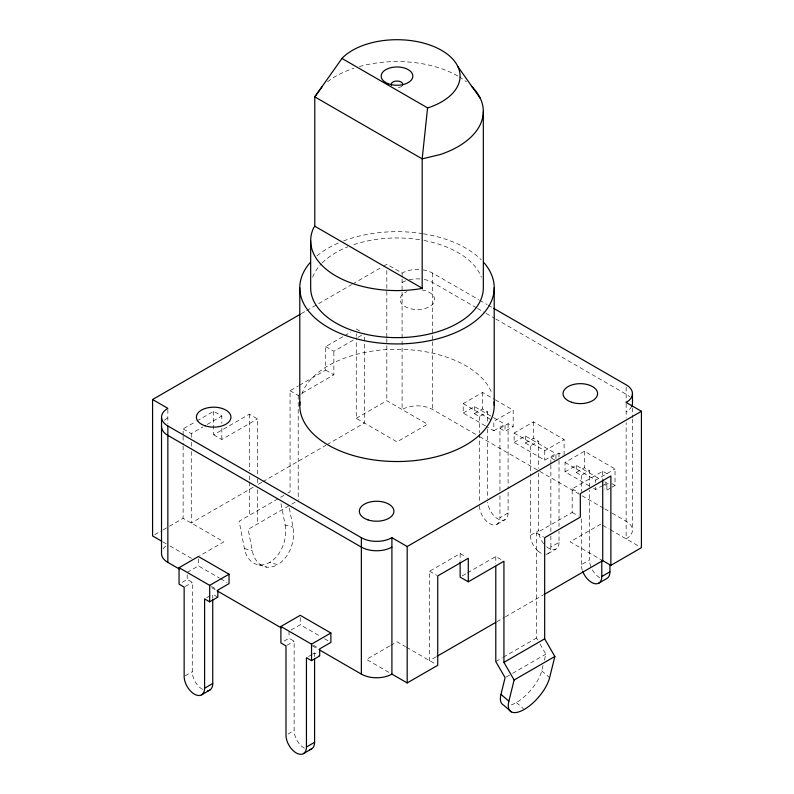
<?xml version="1.0" encoding="UTF-8"?>
<svg xmlns="http://www.w3.org/2000/svg" width="794" height="794" viewBox="0 0 794 794"><rect width="100%" height="100%" fill="white"/><g stroke="black" fill="none" stroke-linecap="round" stroke-linejoin="round"><path stroke-width="0.6" stroke-dasharray="3.97 2.98" d="M202.52 689.43L199.85 687.505A14.461 8.347 60 0 1 192.277 671.724L192.297 582.389L187.205 579.451L181.092 582.975M304.36 748.226L301.7 746.31A14.461 8.347 60 0 1 294.117 730.53L294.137 641.185L289.046 638.247L282.932 641.77M511.296 704.913A28.802 12.099 -49.1 0 0 541.707 670.821L543.185 664.866M544.366 660.102L545.835 654.147L540.019 644.073M301.244 313.68L305.521 311.218M306.593 310.593L351.524 284.659M352.586 284.044L382.539 266.754M383.611 266.139L386.817 264.283L402.092 273.106A21.607 12.476 0 0 1 420.185 269.553M183.126 435.043L183.126 428.919L195.771 421.624M196.823 421.009L213.685 411.282L221.824 415.987L221.824 423.41M299.497 385.249L325.709 370.123L325.709 346.601L343.623 336.259M344.675 335.654L350.998 332.001M183.126 428.919L191.275 433.623L202.867 426.934M207.075 424.502L221.824 415.987M325.709 346.601L333.857 351.305L353.876 339.753M358.084 337.311L362.302 334.879M213.685 411.282L213.685 434.804L249.326 414.22L257.474 418.924L257.474 476.241M287.924 493.074L290.068 491.833L290.068 390.698L298.455 385.854M213.685 434.804L221.824 439.509L257.474 418.924M290.068 390.698L298.207 395.402L333.857 374.828L333.857 351.305M154.681 534.719L162.055 530.461M163.107 529.856L168.378 526.809M169.43 526.204L183.126 518.293L223.868 541.816L199.631 555.81M356.258 418.339L386.817 400.702L427.549 424.214L397 441.861L356.258 418.339L356.258 337.529M253.207 487.248L191.275 522.998L191.275 448.312M261.762 482.305L257.474 484.777L257.474 477.462M262.834 481.69L325.977 445.236M327.039 444.62L364.406 423.043L364.406 333.669M283.954 495.367L239.143 521.241L244.383 548.485A28.802 20.168 -73.9 0 0 269.692 562.4L277.602 564.683A28.802 20.168 -73.9 0 0 293.026 527.246L289.135 506.999M485.382 425.852L463.2 413.049L463.2 403.64L482.553 392.464L494.166 399.174M288.907 505.808L248.165 529.33L252.293 550.768A28.802 20.168 -73.9 0 0 277.602 564.683M291.775 504.15L297.135 501.054M187.205 572.395L198.401 565.924L219.531 578.121M463.2 413.049L474.405 406.578L492.359 416.949M474.405 406.578L474.405 413.634L482.553 408.93L487.645 411.868L487.645 421.664M185.161 586.508L192.297 582.389M474.405 413.634L479.497 416.572L487.645 411.868M499.942 490.791L499.942 428.383L505.034 431.321L513.182 426.616L513.182 410.151L493.838 421.326L493.838 430.735L486.434 426.467M493.838 430.735L505.034 424.264L505.034 431.321M206.629 597.723L210.708 595.371M499.942 428.383L508.091 423.678L513.182 426.616M550.867 463.894L550.867 457.781L555.959 460.719L555.959 453.662L544.753 460.133L514.125 442.447L514.125 433.038L533.469 421.862L564.107 439.548L564.107 456.014M514.125 442.447L525.32 435.975L555.959 453.662M525.32 435.975L525.32 443.032L533.469 438.328L538.56 441.266L538.56 468.192M525.32 443.032L530.412 445.97L538.56 441.266M514.125 433.038L544.753 450.724L564.107 439.548M550.867 457.781L559.016 453.076L563.085 455.428M185.161 675.833L192.277 671.724M589.337 485.868L565.04 471.844L565.04 462.436L584.394 451.26L615.032 468.956L615.032 485.412L611.976 487.179M291.08 630.019L300.251 624.719L320.319 636.312M565.04 471.844L576.246 465.373L600.542 479.407M576.246 465.373L576.246 472.43L584.394 467.726L589.485 470.673L589.485 489.025M479.497 505.907A14.461 8.347 60 0 0 487.069 521.688L489.719 523.613A14.461 8.347 60 0 0 499.942 517.708L508.091 513.003L508.091 489.759M287.011 645.304L294.137 641.185M576.246 472.43L581.337 475.378L589.485 470.673M496.945 524.328L505.093 519.623M435.995 656.896L429.594 660.588L429.594 571.214L460.143 553.577L466.257 557.1M537.687 640.043L536.526 638.029L536.526 532.992L572.176 512.418L572.176 488.896L602.725 471.259L608.839 474.782M565.04 462.436L595.679 480.122L615.032 468.956M593.565 488.31L595.679 489.531L601.792 486.007M602.805 485.412L606.884 483.06L606.884 490.116L604.839 488.945M308.479 656.519L311.536 654.762M312.548 654.167L314.583 652.996L319.684 655.933M604.839 485.412L608.919 483.06M606.884 490.116L610.953 487.764M538.56 473.085L538.56 530.6L530.432 535.295L530.422 476.986M462.237 575.888L466.435 573.466M467.477 572.861L495.793 556.515L501.897 560.038M545.756 554.381A14.461 8.347 60 0 0 550.867 547.106L559.016 542.401L559.016 531.394M547.87 553.726L556.018 549.021M389.626 646.028L366.451 659.417L389.785 672.885M390.678 645.423L397 641.77L405.406 646.634M600.691 524.179L570.132 541.816L601.673 560.028M288.024 734.043L294.117 730.53M582.32 570.241A14.461 8.347 60 0 1 581.357 564.693L589.485 559.998L589.485 490.245M496.865 621.752L504.369 617.424M505.441 616.799L542.937 595.153M495.793 661.551L502.225 657.839M503.297 657.214L536.526 638.029M506.165 677.054L511.534 673.957M512.606 673.342L545.835 654.147M281.016 503.644L285.125 524.963L293.026 527.246M244.383 548.485L252.293 550.768M258.844 564.842L266.754 567.124M422.964 269.871A21.607 12.476 0 0 1 432.641 273.106L478.613 299.646M479.685 300.261L487.169 304.578M488.241 305.194L492.518 307.665M476.479 307.814L432.641 282.505A21.607 12.476 0 0 0 422.964 279.28M477.551 308.429L485.035 312.757M486.097 313.372L494.652 318.305M495.724 318.93L626.148 394.231A21.607 12.476 0 0 1 629.582 396.811M495.228 399.789L513.182 410.151M356.258 328.964L360.337 331.316M611.976 483.655L615.032 485.412M493.411 417.555L505.034 424.264M604.77 481.839L606.884 483.06M463.2 403.64L491.724 420.105M572.176 488.896L578.28 492.419M402.092 292.371L402.092 409.515A21.607 12.476 0 0 1 432.641 409.515L478.613 436.055M479.685 436.68L603.698 508.279M604.77 508.894L611.182 512.596M612.253 513.212L626.148 521.241A21.607 12.476 0 0 1 626.148 538.878L626.148 422.587M602.815 525.4L609.177 529.072M610.239 529.687L640.411 547.106M325.709 370.123L333.857 374.828M572.176 512.418L578.28 515.941M536.526 532.992L543.652 537.111M429.594 571.214L436.72 575.332M406.459 647.239L435.698 664.121M162.76 541.816L167.852 544.753M169.976 545.984L193.309 559.452M220.583 578.727L226.925 582.389M324.548 638.753L330.88 642.406M211.502 586.419L216.782 589.466M313.342 645.214L318.622 648.271M211.68 587.699L215.958 590.17M312.181 645.721L318.593 649.423M217.834 597.138L212.742 594.19L212.742 597.862M538.014 551.076L540.645 553.011A14.461 8.347 60 0 0 543.285 554.143M541.707 670.821L549.617 677.669M516.398 702.551L523.425 708.635M581.337 475.378L581.337 491.496M581.347 518.79L581.357 564.693M530.412 445.97L530.422 475.745M479.497 416.572L479.497 432.7M479.497 433.941L479.516 503.406M632.481 407.977L632.481 417.843M632.481 419.083L632.481 530.055M626.148 387.174L626.148 402.856M626.148 403.64L626.148 418.031M602.725 471.259L602.725 478.603M595.679 480.122L595.679 482.474M595.679 487.179L595.679 489.531M584.394 451.26L584.394 467.726M559.016 453.076L559.016 459.19M559.016 460.421L559.016 526.501M550.867 465.125L550.867 534.868M550.867 536.099L550.867 547.106M544.753 450.724L544.753 460.133M533.469 421.862L533.469 438.328M508.091 423.678L508.091 488.528M499.942 495.684L499.942 517.708M495.793 556.515L495.793 563.829M487.645 428.998L487.645 498.751M482.553 392.464L482.553 408.93M460.143 553.577L460.143 561.001M432.641 273.106L432.641 340.467M432.641 341.698L432.641 409.515M402.092 273.106L402.092 277.801M402.092 278.982L402.092 291.14M386.817 270.486L386.817 337.45M386.817 338.691L386.817 400.702M356.258 333.857L356.258 336.309M314.583 652.996L314.583 656.668M300.251 617.663L300.251 624.719M298.207 395.402L298.207 500.438M289.046 631.19L289.046 638.247M257.474 489.68L257.474 523.961M249.326 414.22L249.326 470.951M249.326 475.894L249.326 480.827M249.326 482.057L249.326 515.356M221.824 428.363L221.824 439.509M198.401 558.867L198.401 565.924M191.275 433.623L191.275 437.296M191.275 442.198L191.275 447.091M187.205 574.747L187.205 579.451M183.126 436.263L183.126 444.839M183.126 446.059L183.126 518.293M167.852 409.515L167.852 423.917M421.842 289.919A17.279 9.975 0 0 1 432.7 304.171A17.279 9.975 0 0 1 406.26 307.209A17.279 9.975 0 0 1 406.846 291.646M301.75 394.161A97.215 56.126 0 0 1 397 349.271A97.215 56.126 0 0 1 492.25 394.161M402.092 282.505A21.607 12.476 0 0 1 405.764 280.808M409.099 279.806A21.607 12.476 0 0 1 420.185 278.962M164.418 420.334A21.607 12.476 0 0 1 167.852 417.743M163.167 548.803A21.607 12.476 0 0 1 165.986 545.984M631.746 406.28A21.607 12.476 0 0 1 626.148 411.868M285.125 524.963A28.802 20.168 -73.9 0 1 269.692 562.4M317.044 255.867A97.215 56.126 0 0 1 338.949 242.775M343.603 240.9A97.215 56.126 0 0 1 422.16 233.585M423.381 233.773A97.215 56.126 0 0 1 481.194 259.737M312.657 277.195A86.328 49.843 0 0 1 321.322 263.816M322.245 262.883A86.328 49.843 0 0 1 347.891 246.815M353.836 244.641A86.328 49.843 0 0 1 422.934 240.264M424.125 240.483A86.328 49.843 0 0 1 481.343 277.195M327.535 81.812A86.328 49.843 0 0 1 353.836 68.234M359.364 66.547A86.328 49.843 0 0 1 458.039 76.155M459.16 76.82A86.328 49.843 0 0 1 466.465 81.812M401.992 86.01A5.756 3.325 0 0 1 395.511 87.568M508.091 513.003A14.461 8.347 60 0 1 498.314 519.157A14.461 8.347 60 0 1 487.685 502.245M559.016 542.401A14.461 8.347 60 0 1 546.143 546.381M543.672 543.771A14.461 8.347 60 0 1 538.56 530.6M537.995 551.086A14.461 8.347 60 0 1 530.412 535.305M599.708 577.704A14.461 8.347 60 0 1 591.599 568.405M590.855 566.688A14.461 8.347 60 0 1 589.485 559.998"/><path stroke-width="1.19" d="M427.579 107.885L422.18 158.86L422.18 288.222L419.341 288.897A86.328 49.843 0 0 1 313.62 227.858L314.791 226.221L314.791 96.868L342.373 57.912A63.083 36.415 0 0 1 441.603 50.369A63.083 36.415 0 0 1 428.542 107.656L427.579 107.885L341.976 58.458M511.346 711.861L503.446 705.022A28.802 12.099 -49.1 0 1 500.974 694.343L505.093 677.669L495.793 661.551L495.793 566.271M543.999 594.537L602.725 560.633L610.874 565.338L610.874 475.963L580.315 493.6L580.315 517.122L544.674 537.697L544.674 638.833L554.857 656.479L549.617 677.669A28.802 12.099 -49.1 0 1 524.308 709.399A28.802 12.099 -49.1 0 1 508.875 701.191L514.125 679.992L503.932 662.355L503.932 561.219L468.291 581.804L460.143 577.099L460.143 562.241M322.245 86.477L314.791 96.868L422.18 158.86L440.164 154.562A86.328 49.843 0 0 0 471.755 86.477M161.738 541.23L152.577 535.94L152.577 399.521L300.182 314.305M179.057 567.69L198.401 556.515L229.039 574.201L229.039 583.61L217.834 590.081L217.834 597.138L209.685 601.842L204.594 598.894L204.594 688.229A14.461 8.347 60 0 1 194.371 694.135A14.461 8.347 60 0 1 184.148 676.419L184.148 587.094L179.057 584.156L179.057 567.69L209.685 585.376L229.039 574.201M152.577 399.521L167.852 408.344A21.607 12.476 0 0 0 167.852 425.981L361.359 537.697A21.607 12.476 0 0 0 391.908 537.697L407.183 546.52L641.423 411.282L641.423 547.691L610.874 565.338M280.897 626.486L300.251 615.31L330.88 632.997L330.88 642.406L319.684 648.877L319.684 655.933L311.536 660.638L306.444 657.7L306.444 747.025A14.461 8.347 60 0 1 296.212 752.93A14.461 8.347 60 0 1 285.989 735.224L285.989 645.889L280.897 642.951L280.897 626.486L311.536 644.172L330.88 632.997M204.594 688.229L212.742 683.525L212.742 599.093M201.597 694.849L209.745 690.145M437.067 656.271L495.793 622.367M319.664 650.038L361.359 674.116A21.607 12.476 0 0 0 391.908 674.116L407.183 682.929L437.742 665.293L437.742 575.918L468.291 558.281L468.291 581.804M306.444 747.025L314.583 742.321L314.583 659.109M582.707 571.392A14.461 8.347 60 0 0 588.92 580.483L591.56 582.409A14.461 8.347 60 0 0 601.792 576.513L609.931 571.809L609.931 564.465M303.447 753.645L311.595 748.941M598.795 583.133L606.944 578.429A14.461 8.347 60 0 0 609.931 571.809M503.932 662.355L544.674 638.833M514.125 679.992L554.857 656.479M493.58 308.28L626.148 384.822A21.607 12.476 0 0 1 626.148 402.459L641.423 411.282M314.791 226.221L422.18 288.222M161.519 417.158L161.519 553.577A21.607 12.476 0 0 0 167.852 562.4L179.613 569.189M217.03 590.786L281.175 627.826M500.974 694.343L508.875 701.191M457.93 66.696L480.38 98.496M632.481 393.635L632.481 403.044A21.607 12.476 0 0 1 631.746 406.28M602.725 479.824L602.725 560.633M601.792 560.604L601.792 576.513M494.215 287.795L494.215 405.397M483.328 111.398L483.328 287.795A86.328 49.843 0 0 1 397 337.639A86.328 49.843 0 0 1 310.672 287.795L310.672 240.761M407.183 546.52L407.183 682.929M391.908 537.697L391.908 674.116M361.359 537.697L361.359 674.116M311.536 644.172L311.536 660.638M299.785 287.795L299.785 405.397M209.685 585.376L209.685 601.842M167.852 425.981L167.852 562.4M494.047 402.022A97.215 56.126 0 0 1 397 461.532A97.215 56.126 0 0 1 299.953 402.022M161.519 426.567A21.607 12.476 0 0 0 167.852 435.39L361.359 547.106A21.607 12.476 0 0 0 391.908 547.106M212.742 683.525A14.461 8.347 60 0 1 207.631 690.8M314.583 742.321A14.461 8.347 60 0 1 309.471 749.596M483.774 262.486A97.215 56.126 0 0 1 397 343.931A97.215 56.126 0 0 1 310.226 262.486M391.432 85.216A5.756 3.325 0 0 1 397 81.028A5.756 3.325 0 0 1 402.568 85.216M205.041 425.802A17.279 9.975 0 0 0 230.965 417.158A17.279 9.975 0 0 0 205.041 408.523A17.279 9.975 0 0 0 205.041 425.802M367.989 519.881A17.279 9.975 0 0 0 393.913 511.237A17.279 9.975 0 0 0 367.989 502.592A17.279 9.975 0 0 0 367.989 519.881M571.68 402.28A17.279 9.975 0 0 0 597.604 393.635A17.279 9.975 0 0 0 571.68 385.001A17.279 9.975 0 0 0 571.68 402.28M388.474 83.827A15.84 9.151 0 0 0 412.83 76.522A15.84 9.151 0 0 0 389.695 68.006A15.84 9.151 0 0 0 388.474 83.827"/></g></svg>
